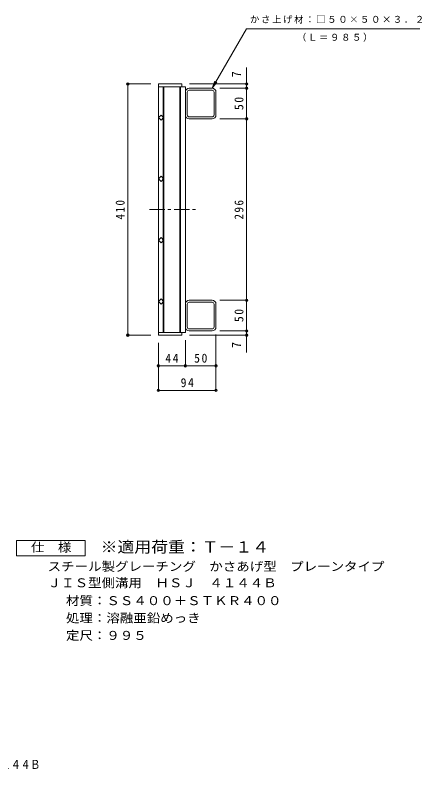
# Model space of a CAD drawing. Units: millimetres, scale not verified. Extents: x -819 to 843, y -684 to 583.
# Drawn here: x 182 to 843, y -684 to 547 of the extents above; entities that cross this region are included whole.
import ezdxf
from ezdxf.enums import TextEntityAlignment as Align

# ---------------------------------------------------------------- set-up
doc = ezdxf.new("R2010")
doc.units = ezdxf.units.MM
doc.header["$LTSCALE"] = 5
doc.header["$PDMODE"] = 32
doc.header["$PDSIZE"] = 4
doc.linetypes.add('CHAIN1', pattern=[8, 5, -1, 1, -1])
for name, color, linetype, lineweight in [('1-1_1-1ﾚｲﾔ', 2, 'Continuous', 9), ('1-2_1-2ﾚｲﾔ', 3, 'Continuous', 9), ('1-4_1-4ﾚｲﾔ', 7, 'Continuous', 9), ('F-4_F-4ﾚｲﾔ', 2, 'Continuous', 9)]:
    doc.layers.add(name, color=color, linetype=linetype, lineweight=lineweight)
doc.layers.add('F-5_F-5ﾚｲﾔ', color=2, linetype='Continuous')
doc.styles.add('ＭＳ ゴシック', font='')
doc.styles.get('ＭＳ ゴシック').set_extended_font_data('MS Gothic')

msp = doc.modelspace()

# ---------------------------------------------------------------- linework, layer by layer
at = {"layer": '1-1_1-1ﾚｲﾔ'}
for p, q in [((463.592, 384.365), (463.592, 421.565)), ((503.992, 427.965), (466.792, 427.965)), ((503.992, 424.765), (466.792, 424.765)), ((507.192, 384.365), (507.192, 421.565)), ((510.392, 384.365), (510.392, 421.565)), ((466.792, 381.165), (503.992, 381.165)), ((503.992, 377.965), (466.792, 377.965)), ((463.592, 75.565), (463.592, 38.365)), ((503.992, 81.965), (466.792, 81.965)), ((466.792, 78.765), (503.992, 78.765)), ((507.192, 75.565), (507.192, 38.365)), ((510.392, 75.565), (510.392, 38.365)), ((503.992, 35.165), (466.792, 35.165)), ((503.992, 31.965), (466.792, 31.965))]:
    msp.add_line(p, q, dxfattribs=at)
for centre, radius, start, end in [((466.792, 421.565), 6.4, 90, 180), ((466.792, 421.565), 3.2, 90, 180), ((503.992, 421.565), 6.4, 0, 90), ((503.992, 421.565), 3.2, 0, 90), ((466.792, 384.365), 6.4, 180, 270), ((466.792, 384.365), 3.2, 180, 270), ((503.992, 384.365), 6.4, 270, 0), ((503.992, 384.365), 3.2, 270, 0), ((466.792, 75.565), 6.4, 90, 180), ((466.792, 75.565), 3.2, 90, 180), ((503.992, 75.565), 6.4, 0, 90), ((503.992, 75.565), 3.2, 0, 90), ((466.792, 38.365), 6.4, 180, 270), ((466.792, 38.365), 3.2, 180, 270), ((503.992, 38.365), 3.2, 270, 0), ((503.992, 38.365), 6.4, 270, 0)]:
    msp.add_arc(centre, radius, start, end, dxfattribs=at)
at = {"layer": '1-2_1-2ﾚｲﾔ'}
for p, q in [((416.392, 434.965), (454.392, 434.965)), ((416.392, 434.965), (416.392, 24.965)), ((454.392, 434.965), (454.392, 430.465)), ((416.392, 430.465), (460.392, 430.465)), ((424.392, 430.465), (424.392, 380.45)), ((425.392, 430.465), (425.392, 29.465)), ((451.392, 430.465), (451.392, 29.465)), ((452.392, 430.465), (452.392, 29.465)), ((460.392, 430.465), (460.392, 29.465)), ((424.392, 379.48), (424.392, 80.45)), ((424.392, 29.465), (424.392, 79.48)), ((416.392, 29.465), (460.392, 29.465)), ((416.392, 24.965), (454.392, 24.965)), ((454.392, 24.965), (454.392, 29.465))]:
    msp.add_line(p, q, dxfattribs=at)
at = {"layer": '1-2_1-2ﾚｲﾔ', "linetype": 'CHAIN1'}
msp.add_line((401.941, 229.965), (479.704, 229.965), dxfattribs=at)
at = {"layer": '1-2_1-2ﾚｲﾔ'}
for points in [[(424.877, 379.965), (420.634, 375.722), (416.392, 379.965), (420.634, 384.208)], [(424.877, 279.965), (420.634, 275.722), (416.392, 279.965), (420.634, 284.208)], [(424.877, 179.965), (420.634, 184.208), (416.392, 179.965), (420.634, 175.722)], [(424.877, 79.965), (420.634, 84.208), (416.392, 79.965), (420.634, 75.722)]]:
    msp.add_lwpolyline(points, close=True, dxfattribs=at)
at = {"layer": '1-4_1-4ﾚｲﾔ'}
for p, q in [((560.392, -3.38), (560.392, 461.526)), ((403.892, 434.965), (364.892, 434.965)), ((366.392, 24.965), (366.392, 434.965)), ((466.892, 434.965), (561.892, 434.965)), ((503.992, 427.965), (508.775, 439.514)), ((503.992, 427.965), (511.601, 437.882)), ((516.492, 427.965), (561.892, 427.965)), ((516.492, 377.965), (561.892, 377.965)), ((516.492, 81.965), (561.892, 81.965)), ((403.892, 24.965), (364.892, 24.965)), ((466.892, 24.965), (561.892, 24.965)), ((510.392, 25.865), (510.392, -66.535)), ((516.492, 31.965), (561.892, 31.965)), ((416.392, 12.465), (416.392, -66.535)), ((460.392, 16.965), (460.392, -26.535)), ((416.392, -25.035), (510.392, -25.035)), ((416.392, -65.035), (510.392, -65.035))]:
    msp.add_line(p, q, dxfattribs=at)
msp.add_lwpolyline([(503.992, 427.965), (559.994, 524.965), (843.388, 524.965)], dxfattribs=at)
for p in [(366.392, 434.965), (560.392, 434.965), (560.392, 427.965), (560.392, 377.965), (560.392, 81.965), (366.392, 24.965), (560.392, 31.965), (560.392, 24.965), (416.392, -25.035), (460.392, -25.035), (510.392, -25.035), (416.392, -65.035), (510.392, -65.035)]:
    msp.add_point(p, dxfattribs=at)
at = {"layer": 'F-4_F-4ﾚｲﾔ'}
msp.add_lwpolyline([(184.536, -335.188), (184.536, -310.188), (297.036, -310.188), (297.036, -335.188)], close=True, dxfattribs=at)

# ---------------------------------------------------------------- texts
at = {"layer": '1-4_1-4ﾚｲﾔ', "color": 2, "style": 'ＭＳ ゴシック'}
for p in [(555.392, 445.686), (555.392, 3.948)]:
    msp.add_text('7', height=14.66, rotation=90, dxfattribs=at).set_placement(p, align=Align.BOTTOM_LEFT)
at = {"layer": '1-4_1-4ﾚｲﾔ', "char_height": 11, "attachment_point": 7, "style": 'ＭＳ ゴシック'}
for s, insert in [('\\T1.17;かさ上げ材：□５０×５０×３．２', (565.888, 533.497)), ('\\T1.17;（Ｌ＝９８５）', (642.539, 503.945))]:
    msp.add_mtext(s, dxfattribs=dict(at, insert=insert))
at = {"layer": '1-4_1-4ﾚｲﾔ', "color": 2, "char_height": 14.66, "attachment_point": 7, "rotation": 90, "style": 'ＭＳ ゴシック'}
for s, insert in [('\\T1.27;\\W0.95;50', (555.392, 392.34)), ('\\T1.27;\\W0.9;410', (361.392, 213.715)), ('\\T1.27;\\W0.9;296', (555.392, 213.715)), ('\\T1.27;\\W0.95;50', (555.392, 46.34))]:
    msp.add_mtext(s, dxfattribs=dict(at, insert=insert))
at = {"layer": '1-4_1-4ﾚｲﾔ', "color": 2, "char_height": 14.66, "attachment_point": 7, "style": 'ＭＳ ゴシック'}
for s, insert in [('\\T1.27;\\W0.95;44', (427.767, -20.035)), ('\\T1.27;\\W0.95;50', (474.767, -20.035)), ('\\T1.27;\\W0.95;94', (452.767, -60.035))]:
    msp.add_mtext(s, dxfattribs=dict(at, insert=insert))
at = {"layer": 'F-4_F-4ﾚｲﾔ', "style": 'ＭＳ ゴシック', "width": 1.1}
for s, p in [('仕\u3000様', (208.286, -332.688)), ('スチール製グレーチング\u3000かさあげ型\u3000プレーンタイプ', (235.581, -364.148)), ('ＪＩＳ型側溝用\u3000ＨＳＪ\u3000４１４４Ｂ', (235.581, -390.806)), ('材質：ＳＳ４００＋ＳＴＫＲ４００', (265.437, -419.92)), ('処理：溶融亜鉛めっき', (265.437, -448.307)), ('定尺：９９５', (265.437, -476.654))]:
    msp.add_text(s, height=14.66, dxfattribs=at).set_placement(p, align=Align.BOTTOM_LEFT)
at = {"layer": 'F-5_F-5ﾚｲﾔ', "color": 3, "style": 'ＭＳ ゴシック', "width": 1.1}
msp.add_text('※適用荷重：Ｔ－１４', height=18.33, dxfattribs=at).set_placement((322.036, -335.188), align=Align.BOTTOM_LEFT)
at = {"layer": 'F-5_F-5ﾚｲﾔ', "style": 'ＭＳ ゴシック', "width": 0.8}
msp.add_text('スチール製グレーチング\u3000かさあげ型\u3000プレーンタイプ\u3000ＪＩＳ型側溝用\u3000ＨＳＪ\u3000４１４４Ｂ', height=14.66, dxfattribs=at).set_placement((-464.379, -687.109), align=Align.BOTTOM_LEFT)

doc.saveas('drawing.dxf')
